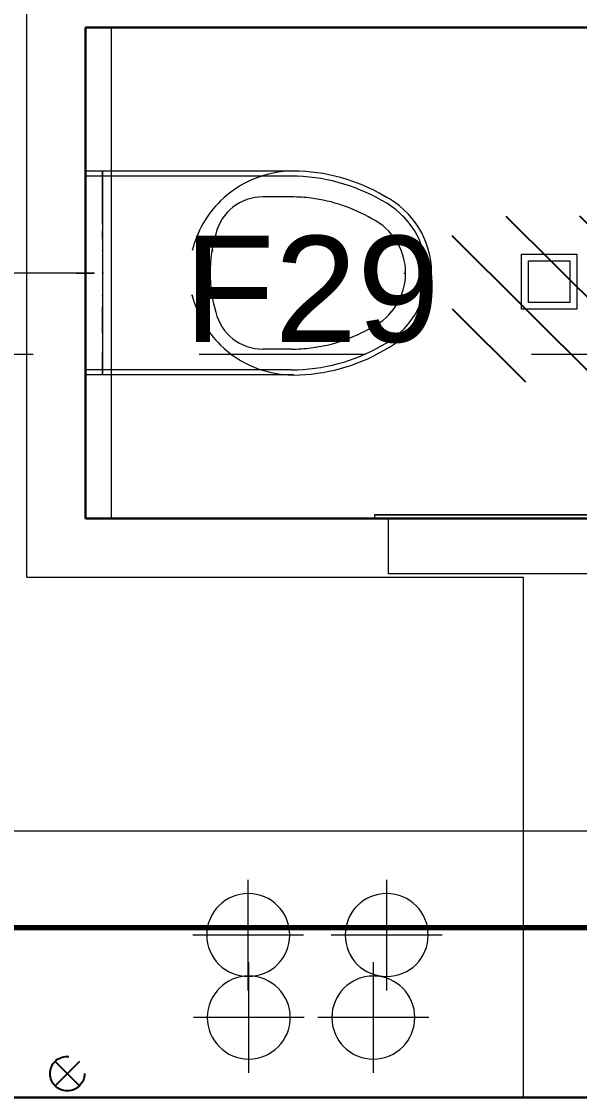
# Model space of a CAD drawing. Header units: inches. Extents: x -26575 to 27, y -11337 to 2257.
# Drawn here: x -23537.4 to -23497.1, y 613.4 to 691.2 of the extents above; entities that cross this region are included whole.
import ezdxf

# ---------------------------------------------------------------- set-up
doc = ezdxf.new("R2010")
doc.units = ezdxf.units.IN
doc.header["$LTSCALE"] = 48
doc.header["$MEASUREMENT"] = 0
for name, pattern in [('A106$0$CENTER', [2, 1.25, -0.25, 0.25, -0.25]), ('A106$0$DGN Style 4', [381.581252, 190.671456, -95.335728, 0.238339, -95.335728]), ('A112$0$CENTER', [2, 1.25, -0.25, 0.25, -0.25]), ('NB - 12th floor_plan$0$HIDDEN2', [0.1875, 0.125, -0.0625])]:
    doc.linetypes.add(name, pattern=pattern)
for name, color, linetype in [('A106$0$A-FLOR-PFIX', 8, 'Continuous'), ('A106$0$A-FLOR-SLEEVE', 8, 'Continuous'), ('A106$0$A-FLOR-SPCL', 8, 'Continuous'), ('A106$0$A-GRID-GRDP0-15', 8, 'Continuous'), ('A106$0$A-WALL-FULL-INTR', 8, 'Continuous'), ('A112$0$A-FLOR-PFIX', 8, 'Continuous'), ('A112$0$A-FLOR-SLEEVE', 8, 'Continuous'), ('A112$0$A-FLOR-SPCL', 8, 'Continuous'), ('A112$0$A-GRID-GRDP0-15', 8, 'Continuous'), ('A112$0$A-WALL-FULL-INTR', 8, 'Continuous'), ('A612$0$A-CLNG-LITE', 3, 'Continuous'), ('A612$0$A-CLNG-MECH-RTRN', 8, 'Continuous'), ('A612$0$A-FLOR-SLEEVE', 8, 'Continuous'), ('E-Emer-lite', 1, 'Continuous'), ('E-FIRE', 234, 'Continuous'), ('E-TEXT', 6, 'Continuous'), ('NB - 12th floor_plan$0$STWETSTACK', 1, 'NB - 12th floor_plan$0$HIDDEN2'), ('XREF', 7, 'Continuous')]:
    doc.layers.add(name, color=color, linetype=linetype)
doc.layers.add('E-Fire-Covr', color=240, linetype='Continuous', lineweight=70, plot=False)
doc.styles.add('M08', font='arial.ttf', dxfattribs={"height": 7.68})

# ---------------------------------------------------------------- blocks, each defined once
blk = doc.blocks.new('*D362', base_point=(0, 0))
at = {"layer": 'A106$0$A-FLOR-SLEEVE', "linetype": 'Continuous', "lineweight": 0}
for p, q in [((0, -4), (0, 4)), ((4, 0), (-4, 0))]:
    blk.add_line(p, q, dxfattribs=at)
blk = doc.blocks.new('*U361')
at = {"layer": 'A106$0$A-FLOR-SLEEVE', "linetype": 'Continuous', "lineweight": 13, "extrusion": (0, 0, -1)}
blk.add_circle((0, 0), 3, dxfattribs=at)
at = {"layer": 'A106$0$A-FLOR-SLEEVE', "linetype": 'Continuous', "lineweight": 0}
blk.add_blockref('*D362', (0, 0), dxfattribs=at)
blk = doc.blocks.new('A106$0$AFWALL_2')
at = {"layer": 'A106$0$A-FLOR-PFIX', "linetype": 'Continuous', "lineweight": 13}
for p, q in [((0, 7), (0, 7.375)), ((1.231, 7.375), (0, 7.375)), ((0, 7.375), (0, 5.916)), ((1.231, 3.524), (1.231, 7.375)), ((15.021, 7.375), (1.231, 7.375)), ((1.231, 7.375), (1.231, 5.731)), ((14.877, 7), (0, 7)), ((0, 7), (0, 0)), ((0, 5.916), (0, 5.636)), ((0, 5.636), (0, 5.103)), ((1.231, 5.731), (1.231, 5.478)), ((1.231, 5.478), (1.231, 4.995)), ((14.876, 5.5), (12.83, 5.5)), ((0, 5.103), (0, 4.397)), ((1.231, 4.995), (1.231, 4.354)), ((0, 4.397), (0, 3.107)), ((1.231, 4.354), (1.231, 3.065)), ((1.231, 3.524), (1.231, 3.279)), ((1.231, 3.279), (1.231, 2.597)), ((0, 2.916), (0, 3.107)), ((0, 2.742), (0, 2.916)), ((0, 2.592), (0, 2.742)), ((0, 2.592), (0, 1.847)), ((1.231, 2.838), (1.231, 3.065)), ((1.231, 2.631), (1.231, 2.838)), ((1.231, 2.453), (1.231, 2.631)), ((1.231, 2.597), (1.231, 1.625)), ((1.231, 2.453), (1.231, 1.748)), ((0, 1.847), (0, 0.961)), ((1.231, 1.748), (1.231, 0.909)), ((1.231, 1.625), (1.231, 1.592)), ((1.231, 1.592), (1.231, 1.498)), ((9.135, 1.625), (9.212, 1.625)), ((0, 0.961), (0, 0)), ((1.231, 1.498), (1.231, 1.355)), ((1.231, 1.355), (1.231, 0.923)), ((1.231, 0.923), (1.231, 0.468)), ((1.231, 0.909), (1.231, 0)), ((-0.643, 0), (0.574, 0)), ((0, -7), (0, 0)), ((0, 0), (0, -0.961)), ((0.641, 0), (0, 0)), ((1.231, 0.468), (1.231, 0)), ((1.231, 0), (1.231, -0.468)), ((1.231, 0), (1.231, -0.909)), ((1.291, 0), (1.231, 0)), ((8.952, 0), (8.942, 0)), ((8.942, 0), (9, 0)), ((9.048, 0), (8.952, 0)), ((22.994, 0), (23.052, 0)), ((23.052, 0), (23.094, 0)), ((23.094, 0), (23.122, 0)), ((23.122, 0), (23.131, 0)), ((1.231, -0.468), (1.231, -0.923)), ((0, -0.961), (0, -1.847)), ((1.231, -0.909), (1.231, -1.748)), ((1.231, -0.923), (1.231, -1.355)), ((1.231, -1.355), (1.231, -1.498)), ((1.231, -1.498), (1.231, -1.592)), ((0, -1.847), (0, -2.592)), ((1.231, -1.592), (1.231, -1.625)), ((1.231, -1.625), (1.231, -2.597)), ((1.231, -1.748), (1.231, -2.453)), ((7.665, -1.625), (7.655, -1.625)), ((7.655, -1.625), (7.714, -1.625)), ((7.762, -1.625), (7.665, -1.625)), ((9.135, -1.625), (9.212, -1.625)), ((0, -2.742), (0, -2.592)), ((0, -2.916), (0, -2.742)), ((0, -3.107), (0, -2.916)), ((0, -4.396), (0, -3.107)), ((1.231, -2.631), (1.231, -2.453)), ((1.231, -2.597), (1.231, -3.279)), ((1.231, -2.838), (1.231, -2.631)), ((1.231, -3.065), (1.231, -2.838)), ((1.231, -4.353), (1.231, -3.065)), ((1.231, -3.279), (1.231, -3.524)), ((1.231, -3.524), (1.231, -7.375)), ((0, -4.396), (0, -5.103)), ((1.231, -4.353), (1.231, -4.995)), ((0, -5.103), (0, -5.636)), ((1.231, -4.995), (1.231, -5.478)), ((0, -5.636), (0, -5.916)), ((0, -7.375), (0, -5.916)), ((1.231, -5.478), (1.231, -5.731)), ((1.231, -7.375), (1.231, -5.731)), ((14.876, -5.5), (12.83, -5.5)), ((0, -7), (0, -7.375)), ((14.877, -7), (0, -7)), ((1.231, -7.375), (0, -7.375)), ((15.021, -7.375), (1.231, -7.375))]:
    blk.add_line(p, q, dxfattribs=at)
for centre, radius, start, end in [((15.039, -0.166), 7.54, 90.14274, 134.4461), ((14.949, -5.734), 13.108, 59.57138, 89.68529), ((14.877, -6.002), 13.001, 59.8405, 90), ((14.877, -6.002), 13.001, 59.84061, 90.00011), ((12.81, 1.999), 3.5, 89.64408, 166.43423), ((14.877, -6.002), 11.501, 82.85453, 90), ((18.752, -0.001), 6.25, 0, 63.01981), ((15.039, -0.166), 7.54, 134.4461, 166.27416), ((14.877, -6.002), 11.501, 59.6174, 82.85453), ((18.752, -0.001), 5.875, 0, 63.11901), ((18.752, -0.001), 4.375, 0, 63.65706), ((19.002, -0.001), 10.001, 163.61463, 180), ((19.002, -0.001), 10.001, 180, 196.38537), ((18.752, -0.001), 4.375, 296.34294, 0), ((18.752, -0.001), 5.875, 296.88099, 0), ((18.752, -0.001), 6.25, 296.98019, 0), ((15.039, 0.163), 7.54, 193.72584, 225.5539), ((12.81, -2.002), 3.5, 193.56577, 270.35592), ((14.877, 5.999), 11.501, 277.14547, 300.38259), ((15.039, 0.163), 7.54, 225.5539, 269.85726), ((14.877, 5.999), 13.001, 269.99989, 300.15939), ((14.877, 5.999), 13.001, 270, 300.1595), ((14.877, 5.999), 11.501, 270, 277.14547), ((14.949, 5.731), 13.108, 270.31471, 300.42862)]:
    blk.add_arc(centre, radius, start, end, dxfattribs=at)
for p in [(1.231, 1.625), (0, 0), (1.231, 0), (1.231, -1.625)]:
    blk.add_point(p, dxfattribs=at)
blk = doc.blocks.new('*U395')
at = {"layer": 'A106$0$A-FLOR-SPCL', "linetype": 'Continuous', "lineweight": 13}
for p, q in [((-8.628, 0.749), (-8.628, 0.501)), ((8.627, 0.749), (-8.628, 0.749)), ((8.627, 0.501), (-8.628, 0.501)), ((-7.628, 0.501), (-7.627, -3.5)), ((7.628, 0.5), (7.625, -3.5)), ((8.627, 0.749), (8.627, 0.501)), ((7.625, -3.5), (-7.627, -3.5))]:
    blk.add_line(p, q, dxfattribs=at)
blk = doc.blocks.new('*U385')
at = {"layer": 'A106$0$A-FLOR-PFIX', "linetype": 'A106$0$DGN Style 4', "lineweight": 0}
for p, q in [((-81, 158), (81, 158)), ((-372, -165), (81, -165))]:
    blk.add_line(p, q, dxfattribs=at)
at = {"layer": 'A106$0$A-WALL-FULL-INTR', "linetype": 'Continuous', "lineweight": 0}
for p, q in [((-47.02, -18), (-47, 875)), ((-47.02, -18), (-334, -18)), ((-334, -18), (-334, -319))]:
    blk.add_line(p, q, dxfattribs=at)
at = {"layer": 'A106$0$A-WALL-FULL-INTR', "linetype": 'Continuous', "lineweight": 30}
for p, q in [((-81, 300), (-617.03, 300)), ((-81, 300), (-81, 16)), ((-81, 16), (-617.02, 16)), ((32, -319), (-656, -319))]:
    blk.add_line(p, q, dxfattribs=at)
at = {"layer": 'A106$0$A-FLOR-PFIX', "linetype": 'Continuous', "lineweight": 13, "extrusion": (0, 0, -1), "xscale": 8, "yscale": 8, "zscale": 8}
blk.add_blockref('A106$0$AFWALL_2', (81, 158), dxfattribs=at)
at = {"layer": 'A106$0$A-FLOR-SPCL', "linetype": 'Continuous', "lineweight": 13, "extrusion": (0, 0, -1), "xscale": 8, "yscale": 8, "zscale": 8}
blk.add_blockref('*U395', (317, 12), dxfattribs=at)
blk = doc.blocks.new('A106')
at = {"layer": 'A106$0$A-GRID-GRDP0-15', "linetype": 'A106$0$CENTER', "lineweight": 0}
blk.add_line((-23884.563, 667.157), (-20368.732, 667.157), dxfattribs=at)
at = {"layer": 'A106$0$A-FLOR-SLEEVE', "lineweight": 13}
for p in [(-23521.024, 625.158), (-23511.024, 625.158)]:
    blk.add_blockref('*U361', p, dxfattribs=at)
at = {"layer": 'A106$0$A-WALL-FULL-INTR', "lineweight": 30, "extrusion": (0, 0, -1), "xscale": 0.125, "yscale": 0.125, "zscale": 0.125}
blk.add_blockref('*U385', (23542.909, 653.285), dxfattribs=at)
blk = doc.blocks.new('A112')
at = {"layer": 'A112$0$A-FLOR-PFIX', "lineweight": 13}
for p, q in [((-23532.784, 680.035), (-23532.783, 680.41)), ((-23531.553, 680.41), (-23532.783, 680.41)), ((-23532.783, 680.41), (-23532.783, 678.951)), ((-23531.553, 676.558), (-23531.553, 680.41)), ((-23517.763, 680.41), (-23531.553, 680.41)), ((-23531.553, 680.41), (-23531.552, 678.766)), ((-23517.907, 680.035), (-23532.784, 680.035)), ((-23532.784, 680.035), (-23532.784, 673.035)), ((-23532.783, 678.671), (-23532.784, 678.138)), ((-23532.783, 678.951), (-23532.783, 678.671)), ((-23531.552, 678.766), (-23531.552, 678.513)), ((-23517.907, 678.534), (-23519.954, 678.535)), ((-23532.784, 678.138), (-23532.783, 677.431)), ((-23531.552, 678.513), (-23531.552, 678.029)), ((-23531.552, 678.029), (-23531.552, 677.389)), ((-23532.783, 677.431), (-23532.784, 676.142)), ((-23531.552, 677.389), (-23531.552, 676.1)), ((-23531.553, 676.558), (-23531.553, 676.313)), ((-23531.553, 676.313), (-23531.552, 675.632)), ((-23532.784, 675.951), (-23532.784, 676.142)), ((-23532.784, 675.777), (-23532.784, 675.951)), ((-23532.783, 675.627), (-23532.784, 675.777)), ((-23532.783, 675.627), (-23532.784, 674.882)), ((-23531.553, 675.873), (-23531.552, 676.1)), ((-23531.552, 675.666), (-23531.553, 675.873)), ((-23531.553, 675.488), (-23531.552, 675.666)), ((-23531.553, 675.488), (-23531.552, 674.783)), ((-23531.552, 675.632), (-23531.552, 674.659)), ((-23532.784, 674.882), (-23532.783, 673.995)), ((-23531.552, 674.783), (-23531.553, 673.944)), ((-23531.552, 674.659), (-23531.552, 674.626)), ((-23523.648, 674.659), (-23523.572, 674.659)), ((-23532.783, 673.995), (-23532.784, 673.035)), ((-23531.552, 674.626), (-23531.553, 674.533)), ((-23531.553, 674.533), (-23531.553, 674.39)), ((-23531.553, 674.39), (-23531.553, 673.958)), ((-23531.553, 673.958), (-23531.553, 673.502)), ((-23531.553, 673.944), (-23531.552, 673.035)), ((-23531.553, 673.502), (-23531.552, 673.035)), ((-23533.427, 673.035), (-23532.21, 673.035)), ((-23532.784, 666.035), (-23532.784, 673.035)), ((-23532.784, 673.035), (-23532.783, 672.074)), ((-23532.143, 673.035), (-23532.784, 673.035)), ((-23531.552, 673.035), (-23531.553, 672.567)), ((-23531.553, 672.567), (-23531.552, 672.111)), ((-23531.552, 673.035), (-23531.552, 672.126)), ((-23531.493, 673.035), (-23531.552, 673.035)), ((-23523.832, 673.035), (-23523.841, 673.035)), ((-23523.841, 673.035), (-23523.784, 673.035)), ((-23523.736, 673.035), (-23523.832, 673.035)), ((-23509.79, 673.035), (-23509.732, 673.035)), ((-23509.732, 673.035), (-23509.689, 673.035)), ((-23509.689, 673.035), (-23509.662, 673.035)), ((-23509.662, 673.035), (-23509.653, 673.035)), ((-23532.783, 672.074), (-23532.783, 671.188)), ((-23531.552, 672.126), (-23531.553, 671.287)), ((-23531.552, 672.111), (-23531.553, 671.68)), ((-23531.553, 671.68), (-23531.553, 671.537)), ((-23531.553, 671.537), (-23531.552, 671.443)), ((-23532.783, 671.188), (-23532.784, 670.443)), ((-23531.553, 671.287), (-23531.552, 670.581)), ((-23531.552, 671.443), (-23531.552, 671.41)), ((-23531.552, 671.41), (-23531.552, 670.438)), ((-23525.118, 671.41), (-23525.129, 671.41)), ((-23525.129, 671.41), (-23525.07, 671.41)), ((-23525.022, 671.41), (-23525.118, 671.41)), ((-23523.648, 671.41), (-23523.572, 671.41)), ((-23532.784, 670.293), (-23532.784, 670.443)), ((-23532.784, 670.118), (-23532.784, 670.293)), ((-23532.784, 669.927), (-23532.784, 670.118)), ((-23531.552, 670.438), (-23531.553, 669.756)), ((-23531.552, 670.403), (-23531.552, 670.581)), ((-23531.552, 670.197), (-23531.552, 670.403)), ((-23531.552, 669.969), (-23531.552, 670.197)), ((-23531.552, 668.681), (-23531.552, 669.969)), ((-23532.784, 668.639), (-23532.784, 669.927)), ((-23531.553, 669.756), (-23531.553, 669.511)), ((-23531.553, 669.511), (-23531.553, 665.66)), ((-23532.784, 668.639), (-23532.783, 667.932)), ((-23531.552, 668.681), (-23531.552, 668.04)), ((-23532.783, 667.932), (-23532.783, 667.399)), ((-23531.552, 668.04), (-23531.553, 667.557)), ((-23532.783, 667.399), (-23532.783, 667.119)), ((-23532.783, 665.66), (-23532.783, 667.119)), ((-23531.553, 667.557), (-23531.552, 667.303)), ((-23531.553, 665.66), (-23531.552, 667.303)), ((-23517.907, 667.535), (-23519.954, 667.535)), ((-23532.784, 666.035), (-23532.783, 665.66)), ((-23517.907, 666.035), (-23532.784, 666.035)), ((-23531.553, 665.66), (-23532.783, 665.66)), ((-23517.763, 665.66), (-23531.553, 665.66))]:
    blk.add_line(p, q, dxfattribs=at)
at = {"layer": 'A112$0$A-FLOR-PFIX', "lineweight": 0}
for p, q in [((-23532.783, 673.035), (-23553.033, 673.035)), ((-23496.408, 632.66), (-23553.033, 632.66))]:
    blk.add_line(p, q, dxfattribs=at)
at = {"layer": 'A112$0$A-FLOR-PFIX', "lineweight": 13}
for centre, radius, start, end in [((-23517.744, 672.869), 7.54, 90.14274, 134.4461), ((-23517.835, 667.301), 13.108, 59.57138, 89.68529), ((-23517.907, 667.033), 13.001, 59.8405, 90), ((-23517.907, 667.033), 13.001, 59.84061, 90.00011), ((-23519.974, 675.033), 3.5, 89.64408, 166.43423), ((-23517.907, 667.033), 11.501, 82.85453, 90), ((-23514.032, 673.033), 6.25, 0, 63.01981), ((-23517.744, 672.869), 7.54, 134.4461, 166.27416), ((-23517.907, 667.033), 11.501, 59.6174, 82.85453), ((-23514.032, 673.033), 5.875, 0, 63.11901), ((-23514.032, 673.033), 4.375, 0, 63.65706), ((-23513.782, 673.033), 10.001, 163.61463, 180), ((-23513.782, 673.033), 10.001, 180, 196.38537), ((-23514.032, 673.033), 4.375, 296.34294, 0), ((-23514.032, 673.033), 5.875, 296.88099, 0), ((-23514.032, 673.033), 6.25, 296.98019, 0), ((-23517.744, 673.198), 7.54, 193.72584, 225.5539), ((-23519.974, 671.033), 3.5, 193.56577, 270.35592), ((-23517.907, 679.034), 11.501, 277.14547, 300.38259), ((-23517.744, 673.198), 7.54, 225.5539, 269.85726), ((-23517.907, 679.034), 13.001, 269.99989, 300.15939), ((-23517.907, 679.034), 13.001, 270, 300.1595), ((-23517.907, 679.034), 11.501, 270, 277.14547), ((-23517.835, 678.766), 13.108, 270.31471, 300.42862)]:
    blk.add_arc(centre, radius, start, end, dxfattribs=at)
for p in [(-23531.552, 674.659), (-23532.784, 673.035), (-23531.552, 673.035), (-23531.552, 671.41)]:
    blk.add_point(p, dxfattribs=at)
at = {"layer": 'A112$0$A-FLOR-SLEEVE', "lineweight": 0}
for p, q in [((-23520.988, 615.19), (-23520.988, 623.19)), ((-23511.988, 615.19), (-23511.988, 623.19)), ((-23516.988, 619.19), (-23524.988, 619.19)), ((-23507.988, 619.19), (-23515.988, 619.19))]:
    blk.add_line(p, q, dxfattribs=at)
at = {"layer": 'A112$0$A-FLOR-SLEEVE', "lineweight": 13, "extrusion": (0, 0, -1)}
for centre in [(23520.988, 619.19), (23511.988, 619.19)]:
    blk.add_circle(centre, 3, dxfattribs=at)
at = {"layer": 'A112$0$A-FLOR-SPCL', "lineweight": 13}
for p, q in [((-23511.912, 655.533), (-23511.912, 655.285)), ((-23494.657, 655.533), (-23511.912, 655.533)), ((-23494.657, 655.285), (-23511.912, 655.285)), ((-23510.912, 655.285), (-23510.911, 651.284)), ((-23495.659, 651.284), (-23510.911, 651.284))]:
    blk.add_line(p, q, dxfattribs=at)
at = {"layer": 'A112$0$A-GRID-GRDP0-15', "linetype": 'A112$0$CENTER', "lineweight": 0}
blk.add_line((-23884.563, 667.157), (-20368.732, 667.157), dxfattribs=at)
at = {"layer": 'A112$0$A-WALL-FULL-INTR', "lineweight": 0}
for p, q in [((-23537.031, 651.035), (-23537.034, 762.659)), ((-23537.031, 651.035), (-23501.158, 651.035)), ((-23501.158, 651.035), (-23501.158, 613.41))]:
    blk.add_line(p, q, dxfattribs=at)
at = {"layer": 'A112$0$A-WALL-FULL-INTR', "lineweight": 30}
for p, q in [((-23532.783, 690.785), (-23465.781, 690.785)), ((-23532.783, 690.785), (-23532.783, 655.285)), ((-23532.783, 655.285), (-23465.781, 655.285)), ((-23546.908, 613.41), (-23460.908, 613.41))]:
    blk.add_line(p, q, dxfattribs=at)
blk = doc.blocks.new('A612')
at = {"layer": 'A612$0$A-CLNG-LITE', "lineweight": 0}
for points in [[(-23501.284, 674.409, 0), (-23497.284, 674.409, 0), (-23497.284, 670.409, 0), (-23501.284, 670.409, 0)], [(-23500.784, 673.909, 0), (-23497.784, 673.909, 0), (-23497.784, 670.909, 0), (-23500.784, 670.909, 0)]]:
    blk.add_3dface(points, dxfattribs=at)
at = {"layer": 'A612$0$A-CLNG-MECH-RTRN', "lineweight": 13}
blk.add_line((-23530.909, 655.282, 0), (-23530.909, 690.782, 0), dxfattribs=at)
at = {"layer": 'A612$0$A-FLOR-SLEEVE', "lineweight": 0}
for p, q in [((-23520.988, 615.19), (-23520.988, 623.19)), ((-23511.988, 615.19), (-23511.988, 623.19)), ((-23516.988, 619.19), (-23524.988, 619.19)), ((-23507.988, 619.19), (-23515.988, 619.19))]:
    blk.add_line(p, q, dxfattribs=at)
at = {"layer": 'A612$0$A-FLOR-SLEEVE', "lineweight": 13, "extrusion": (0, 0, -1)}
for centre in [(23520.988, 619.19), (23511.988, 619.19)]:
    blk.add_circle(centre, 3, dxfattribs=at)
blk = doc.blocks.new('NB - 12th floor_plan')
at = {"layer": 'NB - 12th floor_plan$0$STWETSTACK'}
for p, q in [((-23533.215, 614.248), (-23534.983, 616.016)), ((-23533.215, 616.016), (-23534.983, 614.248))]:
    blk.add_line(p, q, dxfattribs=at)
blk.add_circle((-23534.099, 615.132), 1.25, dxfattribs=at)
blk = doc.blocks.new('*U164')
at = {"layer": 'E-Fire-Covr'}
blk.add_lwpolyline([(10.154, 322), (318, 322), (318, -314), (-318, -314), (-318, 322), (-9.515, 322)], dxfattribs=at)

msp = doc.modelspace()

# ---------------------------------------------------------------- hatches: boundary and pattern name
at = {"layer": 'E-Emer-lite'}
h = msp.add_hatch(dxfattribs=at)
h.set_pattern_fill('ANSI31', color=256, scale=30, angle=90.06758)
h.set_pattern_definition([(135.067582, (-25922.0366, 25926.6893), (-2.64852087, -2.6547763), [])])
h.paths.add_polyline_path([(-23506.263, 665.148), (-23506.319, 677.148), (-23494.319, 677.162), (-23494.263, 665.162)])

# ---------------------------------------------------------------- block references
at = {"layer": 'E-FIRE'}
msp.add_blockref('*U164', (-23655.843, 303.692), dxfattribs=at)
at = {"layer": 'XREF'}
for name in ['A106', 'A112', 'NB - 12th floor_plan', 'A612']:
    msp.add_blockref(name, (0, 0), dxfattribs=at)

# ---------------------------------------------------------------- texts
at = {"layer": 'E-TEXT', "style": 'M08'}
msp.add_text('F29', height=7.68, dxfattribs=at).set_placement((-23525.68, 668.046, 0))

doc.saveas('drawing.dxf')
